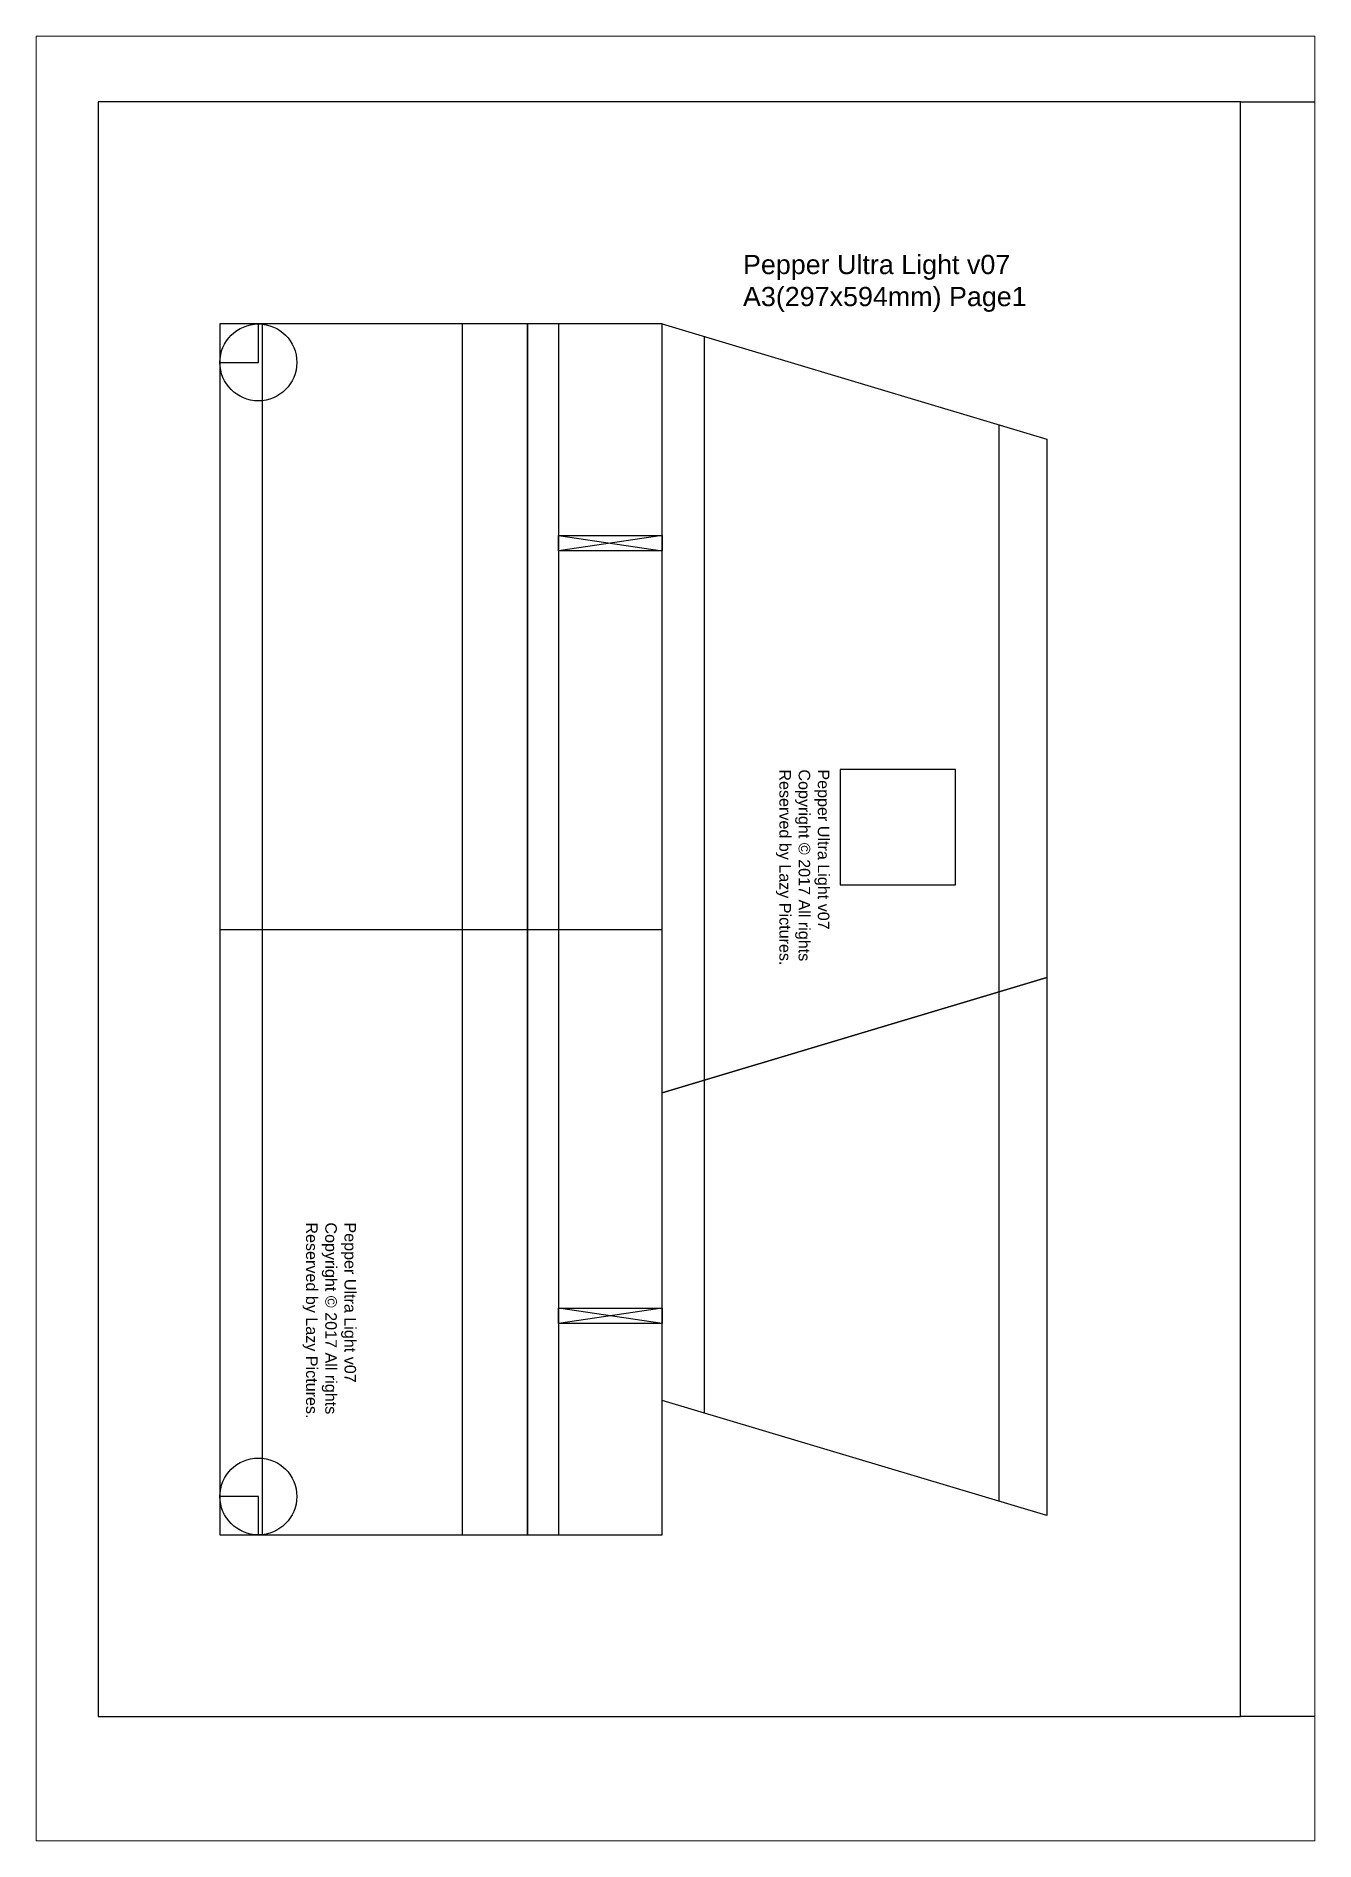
# Paper-space layout 'Layout1' of a CAD drawing. Header units: inches. Extents: x -0.8 to 10.9, y -0.7 to 15.7.
# The model-space entities are those that its viewports show. They can reach past a viewport. Long polylines and large blocks are cut down to what shows.
import ezdxf

# ---------------------------------------------------------------- set-up
doc = ezdxf.new("R2010")
doc.units = ezdxf.units.IN
doc.header["$MEASUREMENT"] = 0
doc.linetypes.add('ACAD_ISO03W100', pattern=[30, 12, -18])
doc.styles.get("Standard").update_dxf_attribs({"font": 'Arial.ttf'})

msp = doc.modelspace()

# ---------------------------------------------------------------- linework, layer by layer
at = {"linetype": 'ACAD_ISO03W100', "ltscale": 0.5, "transparency": 33554574}
for p, q in [((42.63, 362.22), (42.63, 47.22)), ((94.63, 362.22), (94.63, 47.22)), ((119.63, 362.22), (119.63, 47.22)), ((157.57, 358.94), (157.57, 78.94)), ((234.15, 335.97), (234.15, 188.48)), ((234.17, 188.48), (234.17, 55.96))]:
    msp.add_line(p, q, dxfattribs=at)
for p, q in [((119.63, 307.22), (146.63, 303.22)), ((146.63, 307.22), (119.63, 303.22)), ((146.63, 106.22), (119.63, 102.22)), ((146.63, 102.22), (119.63, 106.22))]:
    msp.add_line(p, q)
at = {"color": 1, "linetype": 'ACAD_ISO03W100', "ltscale": 30, "transparency": 33554574}
msp.add_line((31.63, 204.72), (146.63, 204.72), dxfattribs=at)
at = {"linetype": 'ACAD_ISO03W100', "ltscale": 30, "transparency": 33554574}
for points in [[(297, 0), (297, 420), (0, 420), (0, 0)], [(297, 0), (297, 420), (594, 420), (594, 0)]]:
    msp.add_lwpolyline(points, close=True, dxfattribs=at)
for points in [[(31.63, 362.22), (31.63, 47.22), (111.63, 47.22), (111.63, 362.22)], [(51.63, 362.22), (51.63, 362.22), (51.63, 362.22), (51.63, 362.22)], [(111.63, 362.22), (111.63, 47.22), (146.63, 47.22), (146.63, 362.22)], [(146.63, 307.22), (146.63, 303.22), (119.63, 303.22), (119.63, 307.22)], [(146.63, 106.22), (146.63, 102.22), (119.63, 102.22), (119.63, 106.22)]]:
    msp.add_lwpolyline(points, close=True)
at = {"color": 1, "linetype": 'ACAD_ISO03W100', "ltscale": 30, "transparency": 33554574}
for points in [[(31.63, 352.22), (41.63, 352.22), (41.63, 362.22), (31.63, 362.22)], [(31.63, 47.22), (41.63, 47.22), (41.63, 57.22), (31.63, 57.22)]]:
    msp.add_lwpolyline(points, close=True, dxfattribs=at)
at = {"linetype": 'ACAD_ISO03W100', "ltscale": 30, "transparency": 33554687}
for points in [[(146.63, 362.22), (246.63, 332.22), (246.63, 192.22), (146.63, 162.22), (146.63, 362.22)], [(146.63, 82.22), (146.63, 162.22), (246.63, 192.22), (246.63, 52.22), (146.63, 82.22)]]:
    msp.add_lwpolyline(points, dxfattribs=at)
at = {"linetype": 'ACAD_ISO03W100', "ltscale": 30, "transparency": 33554600}
msp.add_lwpolyline([(192.88, 246.35), (192.88, 216.35), (222.88, 216.35), (222.88, 246.35)], close=True, dxfattribs=at)
at = {"linetype": 'ACAD_ISO03W100', "ltscale": 30, "transparency": 33554687}
for centre in [(41.63, 352.22), (41.63, 57.22)]:
    msp.add_circle(centre, 10, dxfattribs=at)

# ---------------------------------------------------------------- texts
at = {"linetype": 'ACAD_ISO03W100', "ltscale": 20, "transparency": 33554574, "insert": (167.64, 380.2), "char_height": 5, "attachment_point": 1}
msp.add_mtext_dynamic_manual_height_columns('{\\fArial|b0|i0|c129|p0;P}epper Ultra Light v07\\PA3(297{\\fArial|b0|i0|c129|p0;x}594mm) Page1', width=84.8674, gutter_width=1, heights=[17.04], dxfattribs=at)
at = {"linetype": 'ACAD_ISO03W100', "transparency": 33554574, "char_height": 3, "attachment_point": 1, "rotation": 270}
for insert in [(190.1, 246.35), (67.02, 128.5)]:
    msp.add_mtext_dynamic_manual_height_columns('Pepper Ultra Light v07\\PCopyright © 2017 All rights Reserved by Lazy Pictures.', width=52.4576, gutter_width=1, heights=[16.38], dxfattribs=dict(at, insert=insert))

psp = doc.layouts.get("Layout1")

# ---------------------------------------------------------------- viewports
at = {"layer": '0', "linetype": 'ACAD_ISO03W100', "ltscale": 30, "transparency": 33554574}
psp.add_viewport(center=(5.056, 7.497), size=(11.666, 16.4718), view_center_point=(150.083, 202.353), view_height=469.499, dxfattribs=at)

doc.saveas('drawing.dxf')
